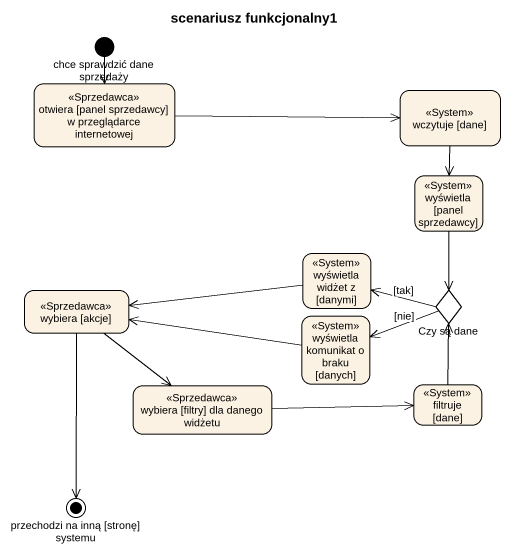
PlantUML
@startuml
title scenariusz funkcjonalny1
hide empty description
state "chce sprawdzić dane sprzedaży" as chce_sprawdzić_dane <<start>>
state "otwiera [panel sprzedawcy] w przeglądarce internetowej" as otwiera_panel_sprzedawcy_w <<Sprzedawca>>
state "wczytuje [dane]" as wczytuje_dane <<System>>
state "wyświetla [panel sprzedawcy]" as wyświetla_panel_sprzedawcy <<System>>
state "wyświetla widżet z [danymi]" as wyświetla_widżet_z_danymi <<System>>
state "wybiera [akcje]" as wybiera_akcje <<Sprzedawca>>
state "wyświetla komunikat o braku [danych]" as wyświetla_komunikat_o_braku <<System>>
state "Czy są dane" as Czy_są_dane <<choice>>
state "wybiera [filtry] dla danego widżetu" as wybiera_filtry_dla_danego <<Sprzedawca>>
state "filtruje [dane]" as filtruje_dane <<System>>
state "przechodzi na inną [stronę] systemu" as przechodzi_na_inną_stronę <<end>>
chce_sprawdzić_dane --> otwiera_panel_sprzedawcy_w
otwiera_panel_sprzedawcy_w -right-> wczytuje_dane
wczytuje_dane --> wyświetla_panel_sprzedawcy
wyświetla_panel_sprzedawcy --> Czy_są_dane
wyświetla_widżet_z_danymi -left-> wybiera_akcje
wybiera_akcje --> wybiera_filtry_dla_danego
wybiera_akcje --> przechodzi_na_inną_stronę
wyświetla_komunikat_o_braku -left-> wybiera_akcje
Czy_są_dane -left-> wyświetla_widżet_z_danymi : [tak]
Czy_są_dane -left-> wyświetla_komunikat_o_braku : [nie]
wybiera_filtry_dla_danego -right-> filtruje_dane
filtruje_dane -up-> Czy_są_dane
@enduml
